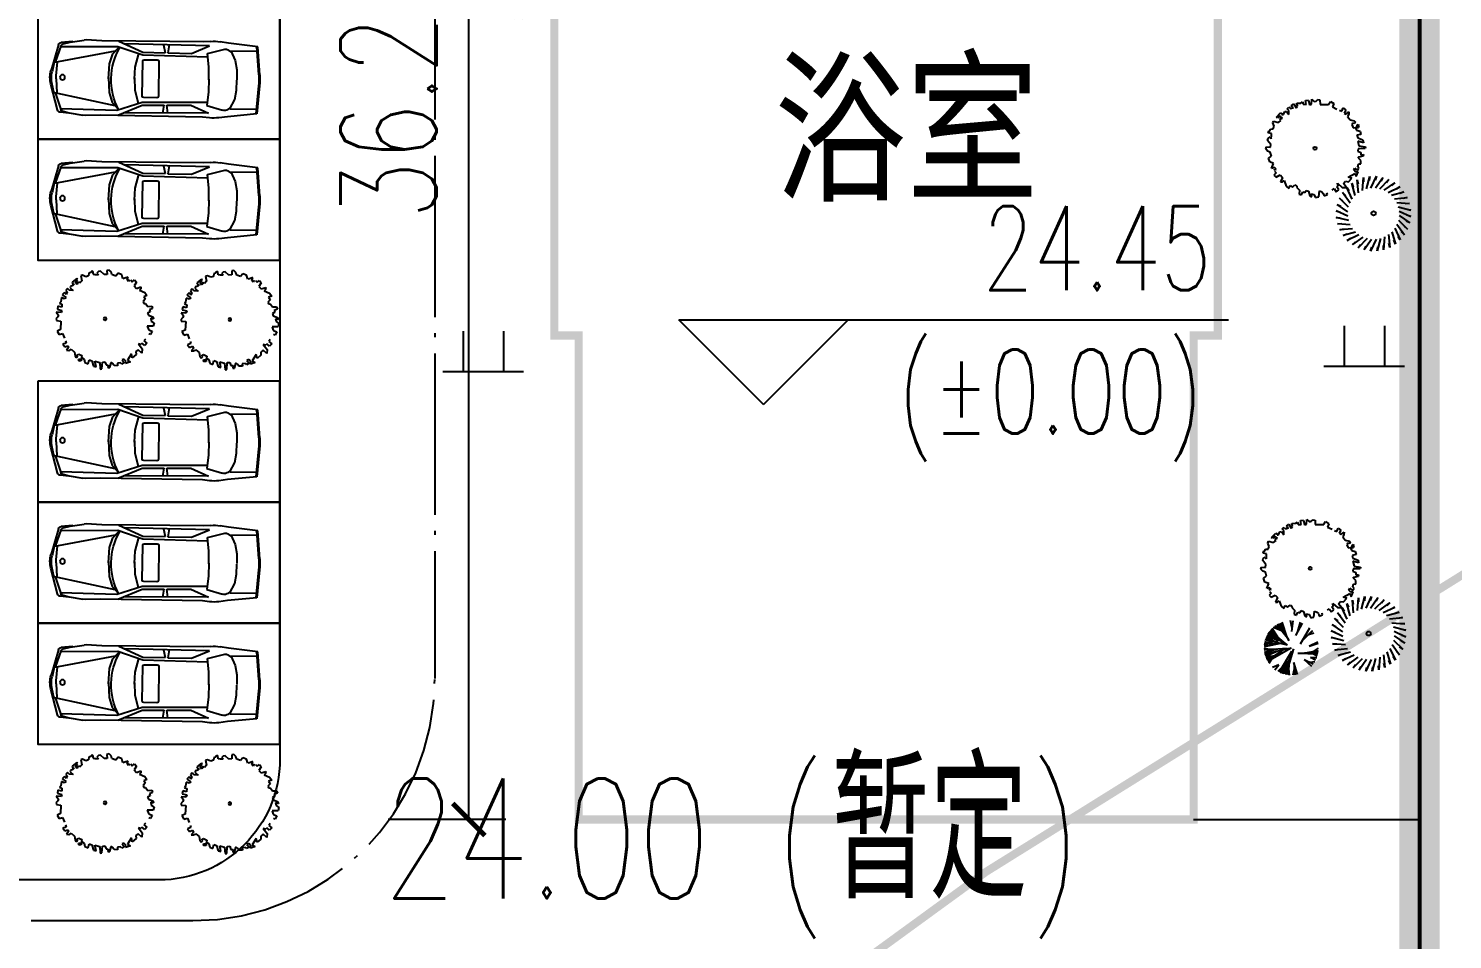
# Model space of a CAD drawing. Header units: millimetres. Extents: x 423323 to 424695, y 55333 to 56284.
# Drawn here: x 423760.54 to 423795.83, y 55715.19 to 55737.78 of the extents above; entities that cross this region are included whole.
import ezdxf

# ---------------------------------------------------------------- set-up
doc = ezdxf.new("R2010")
doc.units = ezdxf.units.MM
doc.header["$LTSCALE"] = 1000
doc.linetypes.add('DASH', pattern=[0.35, 0.25, -0.1])
doc.linetypes.add('DOTE', pattern=[2.4200000000000004, 2, -0.2, 0.02, -0.2])
for name, color, linetype in [('A绿-1', 82, 'Continuous'), ('DIM_ELEV', 3, 'Continuous'), ('PUB_DIM', 3, 'Continuous'), ('PUB_TEXT', 7, 'Continuous'), ('TREE', 74, 'Continuous'), ('地形图', 252, 'Continuous'), ('道路', 4, 'Continuous'), ('道路中心线', 1, 'DOTE'), ('道路线', 142, 'Continuous')]:
    doc.layers.add(name, color=color, linetype=linetype)
doc.styles.add('_TCH_DIM', font='SIMPLEX', dxfattribs={"bigfont": 'GBCBIG'})
doc.styles.add('_TCH_DIM_T3', font='SIMPLEX', dxfattribs={"width": 0.7058823529411765, "bigfont": 'GBCBIG'})
doc.styles.add('黑体', font='simhei.ttf', dxfattribs={"width": 0.8, "height": 3.5})
doc.linetypes.add('FENCELINE2', pattern='A,0.25,-0.1,[132,ltypeshp.shx,S=0.1,R=0,X=-0.1,Y=0],-0.1,1', length=1.45)
doc.dimstyles.new('_TCH_ARCH_M_M&&1', dxfattribs={"dimtxt": 2.38, "dimasz": 0.8, "dimexe": 2, "dimexo": 2.4, "dimgap": 0.8, "dimtad": 1, "dimzin": 0, "dimdsep": 46, "dimtxsty": '_TCH_DIM_T3', "dimblk": 'ARCHTICK', "dimcen": 0.09, "dimclrt": 7, "dimazin": 2, "dimtfac": 1, "dimtdec": 0, "dimtix": 1, "dimtmove": 2, "dimatfit": 3, "dimfxl": 0, "dimtolj": 1, "dimtzin": 0, "dimarcsym": 0})

# ---------------------------------------------------------------- blocks, each defined once
blk = doc.blocks.new('gc119')
for p, q in [((-0.5, 1), (-0.5, 0)), ((0.5, 1), (0.5, 0)), ((-1, 0), (1, 0))]:
    blk.add_line(p, q)
blk = doc.blocks.new('004')
at = {"layer": 'A绿-1', "color": 0}
for p, q in [((-354.0262352973223, 970.8250717481351), (-440.2828581407666, 997.0254248102865)), ((-440.2828581407666, 997.0254248102865), (-401.0504480734235, 898.9449731072164)), ((-283.4899161085486, 859.7583582361913), (-354.0262352973223, 970.8250717481351)), ((-275.5614151135087, 925.1453257759786), (-283.4899161085486, 859.7583582361913)), ((-244.2575060412055, 925.1453257759786), (-275.5614151135087, 925.1453257759786)), ((-205.0250959738623, 1023.225777479049), (-267.7696124538779, 997.0254248102865)), ((-267.7696124538779, 997.0254248102865), (-244.2575060412055, 925.1453257759786)), ((-181.5129895612481, 944.7386332114911), (-205.0250959738623, 1023.225777479049)), ((-134.352078498865, 964.3319406470036), (-181.5129895612481, 944.7386332114911)), ((69.60177459567785, 1036.212039681312), (-8.863045538950246, 1029.71890858018)), ((-8.863045538950246, 1029.71890858018), (-8.863045538950246, 990.532293709155)), ((69.60177459567785, 977.432117374774), (69.60177459567785, 1036.212039681312)), ((93.11388100835029, 938.2455025037489), (69.60177459567785, 977.432117374774)), ((132.3462910756934, 905.552018340466), (93.11388100835029, 938.2455025037489)), ((179.3705038517946, 1023.225777479049), (132.3462910756934, 905.552018340466)), ((250.043521326792, 1016.618732245799), (179.3705038517946, 1023.225777479049)), ((265.627126695239, 944.7386332114911), (250.043521326792, 1016.618732245799)), ((320.5798404663801, 912.0451494415975), (265.627126695239, 944.7386332114911)), ((359.8122505337233, 944.7386332114911), (320.5798404663801, 977.432117374774)), ((320.5798404663801, 977.432117374774), (320.5798404663801, 912.0451494415975)), ((359.8122505337233, 846.658181508421), (359.8122505337233, 944.7386332114911)), ((-871.7026707425248, 604.8175325235134), (-895.2147771060118, 532.9374338825946)), ((-824.6784579664236, 585.2242250880008), (-871.7026707425248, 604.8175325235134)), ((-793.2378505587112, 644.0041473945384), (-824.6784579664236, 585.2242250880008)), ((-761.9339414864662, 715.8842460354572), (-808.9581542625674, 676.6976311644321)), ((-808.9581542625674, 676.6976311644321), (-793.2378505587112, 644.0041473945384)), ((-699.1894250065088, 833.5580051740399), (-769.7257441952825, 748.57773019874)), ((-769.7257441952825, 748.57773019874), (-722.7015314191231, 742.0845990976086)), ((-722.7015314191231, 650.6111930211773), (-761.9339414864662, 715.8842460354572)), ((-722.7015314191231, 742.0845990976086), (-691.2609240114689, 683.304676791071)), ((-691.2609240114689, 683.304676791071), (-722.7015314191231, 650.6111930211773)), ((-691.2609240114689, 761.6779065331211), (-699.1894250065088, 833.5580051740399)), ((-534.4679819792509, 794.3713903030148), (-691.2609240114689, 761.6779065331211)), ((-510.9558756157639, 892.4518420060849), (-605.0043011680245, 840.1650508006787)), ((-605.0043011680245, 840.1650508006787), (-534.4679819792509, 794.3713903030148)), ((-456.0031618445646, 866.2514889439335), (-510.9558756157639, 892.4518420060849)), ((-401.0504480734235, 898.9449731072164), (-456.0031618445646, 866.2514889439335)), ((399.0446606501937, 813.9646977385273), (359.8122505337233, 846.658181508421)), ((438.2770707175368, 853.2652271350598), (399.0446606501937, 813.9646977385273)), ((477.50948078488, 827.0648744662976), (438.2770707175368, 853.2652271350598)), ((524.5336935609812, 879.3516656717038), (477.50948078488, 827.0648744662976)), ((563.7661036283243, 846.658181508421), (524.5336935609812, 879.3516656717038)), ((532.3254962697974, 768.28495215976), (563.7661036283243, 846.658181508421)), ((571.5579063370824, 702.8979842265835), (532.3254962697974, 768.28495215976)), ((563.7661036283243, 670.2045004566899), (571.5579063370824, 702.8979842265835)), ((595.0700127497548, 637.511016293407), (563.7661036283243, 670.2045004566899)), ((657.8145291805267, 663.597454830051), (595.0700127497548, 637.511016293407)), ((697.0469392970554, 617.9177092512837), (657.8145291805267, 663.597454830051)), ((744.2078503593802, 670.2045004566899), (697.0469392970554, 617.9177092512837)), ((783.4402604267234, 604.8175325235134), (744.2078503593802, 670.2045004566899)), ((791.2320631355396, 480.6506426771884), (783.4402604267234, 604.8175325235134)), ((-1067.86472112831, 284.4897392710409), (-1052.144417424453, 317.1832230409345)), ((-1052.144417424453, 317.1832230409345), (-910.9350808098679, 277.9966081699095)), ((-981.6080982848653, 428.3638510783931), (-965.8877945810091, 461.0573352416759)), ((-926.6553845137241, 415.263674744012), (-981.6080982848653, 428.3638510783931)), ((-965.8877945810091, 461.0573352416759), (-863.9108680337667, 454.450289615037)), ((-942.3756881683948, 369.4700142463407), (-926.6553845137241, 415.263674744012)), ((-887.4229743971955, 323.676354142066), (-942.3756881683948, 369.4700142463407)), ((-910.9350808098679, 277.9966081699095), (-887.4229743971955, 323.676354142066)), ((-895.2147771060118, 532.9374338825946), (-863.9108680337667, 480.6506426771884)), ((-863.9108680337667, 454.450289615037), (-840.3987616210943, 461.0573352416759)), ((830.4644732028246, 500.243950112701), (791.2320631355396, 480.6506426771884)), ((806.9523668393958, 408.6566291173658), (869.6968832701677, 487.1437733849307)), ((838.2562759116408, 343.3835761030932), (806.9523668393958, 408.6566291173658)), ((869.6968832701677, 487.1437733849307), (830.4644732028246, 500.243950112701)), ((932.4413997501251, 362.9768835386058), (838.2562759116408, 343.3835761030932)), ((908.9292933866382, 277.9966081699095), (963.7453088716138, 310.6900923331996)), ((963.7453088716138, 310.6900923331996), (932.4413997501251, 362.9768835386058)), ((-942.3756881683948, 225.7098169645033), (-1067.86472112831, 284.4897392710409)), ((-1059.93622013327, 127.6293652614331), (-1052.144417424453, 186.4092875679708)), ((-965.8877945810091, 55.74926662051439), (-1059.93622013327, 127.6293652614331)), ((-1052.144417424453, 186.4092875679708), (-950.1674908772111, 121.1362345536909)), ((-1052.144417424453, -68.53153814470716), (-1052.144417424453, 3.462475415108202)), ((-1052.144417424453, 3.462475415108202), (-965.8877945810091, -3.144570211530663)), ((-965.8877945810091, -3.144570211530663), (-965.8877945810091, 55.74926662051439)), ((-950.1674908772111, 121.1362345536909), (-942.3756881683948, 225.7098169645033)), ((932.4413997501251, 199.5094639023519), (885.4171869740239, 199.5094639023519)), ((885.4171869740239, 199.5094639023519), (908.9292933866382, 160.3228490313268)), ((924.6495970413089, 101.4290121992817), (901.0007923915982, 68.8494429548955)), ((901.0007923915982, 68.8494429548955), (971.6738098174683, 16.44873722398188)), ((932.4413997501251, 232.2029480656347), (908.9292933866382, 277.9966081699095)), ((908.9292933866382, 160.3228490313268), (971.6738098174683, 160.3228490313268)), ((971.6738098174683, 160.3228490313268), (924.6495970413089, 101.4290121992817)), ((971.6738098174683, 16.44873722398188), (971.6738098174683, -68.53153814470716)), ((-1044.352614715695, -153.511813120007), (-1067.86472112831, -192.6984279910321)), ((-1067.86472112831, -192.6984279910321), (-1028.632311061025, -218.7848665276761)), ((-989.399900944496, -107.7181530157322), (-1052.144417424453, -68.53153814470716)), ((-981.6080982848653, -173.1051205555195), (-1044.352614715695, -153.511813120007)), ((-1028.632311061025, -218.7848665276761), (-1005.120204648352, -166.4980749288807)), ((-1012.912007357168, -277.6787033597211), (-989.399900944496, -258.0853959242086)), ((-997.1917036533123, -310.3721871296148), (-1012.912007357168, -277.6787033597211)), ((-973.6795972898253, -173.1051205555195), (-989.399900944496, -107.7181530157322)), ((-989.399900944496, -258.0853959242086), (-950.1674908772111, -277.6787033597211)), ((-934.4471871733549, -179.598251656651), (-973.6795972898253, -173.1051205555195)), ((-950.1674908772111, -277.6787033597211), (-926.6553845137241, -251.4783502975697)), ((-926.6553845137241, -251.4783502975697), (-934.4471871733549, -179.598251656651)), ((869.6968832701677, -277.6787033597211), (846.1847769066808, -336.4586256662587)), ((948.1617034539813, -310.3721871296148), (869.6968832701677, -277.6787033597211)), ((971.6738098174683, -68.53153814470716), (901.0007923915982, -94.61797628796194)), ((901.0007923915982, -94.61797628796194), (901.0007923915982, -179.598251656651)), ((901.0007923915982, -179.598251656651), (948.1617034539813, -218.7848665276761)), ((948.1617034539813, -218.7848665276761), (971.6738098174683, -271.0716577330822)), ((971.6738098174683, -271.0716577330822), (948.1617034539813, -310.3721871296148)), ((-918.8635818049079, -356.0519331017713), (-997.1917036533123, -310.3721871296148)), ((-942.3756881683948, -526.0124834457674), (-926.6553845137241, -480.3327374736109)), ((-863.9108680337667, -499.9260449091234), (-942.3756881683948, -526.0124834457674)), ((-926.6553845137241, -480.3327374736109), (-887.4229743971955, -441.0322080770711)), ((-887.4229743971955, -441.0322080770711), (-918.8635818049079, -356.0519331017713)), ((-887.4229743971955, -584.9063202778125), (-840.3987616210943, -532.6195286790171)), ((-848.1905643299106, -643.6862421909609), (-887.4229743971955, -584.9063202778125)), ((-840.3987616210943, -532.6195286790171), (-863.9108680337667, -499.9260449091234)), ((-801.1663515537512, -584.9063202778125), (-848.1905643299106, -643.6862421909609)), ((-761.9339414864662, -617.5998040477061), (-801.1663515537512, -584.9063202778125)), ((775.5117594316835, -513.0262212435046), (767.7199567228672, -552.2128361145296)), ((767.7199567228672, -552.2128361145296), (830.4644732028246, -584.9063202778125)), ((799.0238658443559, -447.6392537037173), (775.5117594316835, -513.0262212435046)), ((814.7441694990266, -493.3189992824773), (799.0238658443559, -447.6392537037173)), ((830.4644732028246, -584.9063202778125), (806.9523668393958, -617.5998040477061)), ((861.7683822751278, -473.7256918469648), (814.7441694990266, -493.3189992824773)), ((846.1847769066808, -336.4586256662587), (885.4171869740239, -434.5390769759397)), ((885.4171869740239, -434.5390769759397), (861.7683822751278, -473.7256918469648)), ((-636.4449085264932, -728.66651755965), (-714.9097287103068, -656.7864189187312)), ((-683.4691213026526, -787.560354391695), (-636.4449085264932, -728.66651755965)), ((-628.5164075314533, -852.9473223248715), (-683.4691213026526, -787.560354391695)), ((-573.7003920957213, -800.6605307260761), (-628.5164075314533, -852.9473223248715)), ((-401.0504480734235, -852.9473223248715), (-573.7003920957213, -800.6605307260761)), ((-424.5625544369104, -944.4207284013028), (-401.0504480734235, -852.9473223248715)), ((297.0677341029514, -833.2401003638515), (273.5556276902789, -918.2203753391514)), ((328.3716431751964, -911.7272442380199), (297.0677341029514, -833.2401003638515)), ((383.3243569463957, -892.1339371958966), (359.8122505337233, -918.2203753391514)), ((406.8364633098245, -865.9335841337452), (383.3243569463957, -892.1339371958966)), ((438.2770707175368, -872.540629760384), (406.8364633098245, -865.9335841337452)), ((422.5567670136807, -885.5268915692577), (438.2770707175368, -872.540629760384)), ((453.997374421393, -918.2203753391514), (422.5567670136807, -885.5268915692577)), ((469.5809797898401, -807.1536618272075), (446.0688734263531, -800.6605307260761)), ((446.0688734263531, -800.6605307260761), (485.301283493638, -852.9473223248715)), ((563.7661036283243, -852.9473223248715), (453.997374421393, -918.2203753391514)), ((508.813389857125, -794.0534854928264), (469.5809797898401, -807.1536618272075)), ((485.301283493638, -852.9473223248715), (548.0457999736536, -833.2401003638515)), ((555.8376026332844, -735.2735631862888), (493.0930862024543, -761.3600013295436)), ((493.0930862024543, -761.3600013295436), (508.813389857125, -794.0534854928264)), ((548.0457999736536, -833.2401003638515), (563.7661036283243, -852.9473223248715)), ((650.022726520896, -794.0534854928264), (555.8376026332844, -735.2735631862888)), ((673.5348328843829, -761.3600013295436), (650.022726520896, -794.0534854928264)), ((704.9754402920953, -637.1931114832187), (665.7430301755667, -682.9867719808826)), ((665.7430301755667, -682.9867719808826), (673.5348328843829, -761.3600013295436)), ((759.7914557278273, -650.2932878175998), (704.9754402920953, -637.1931114832187)), ((783.4402604267234, -617.5998040477061), (759.7914557278273, -650.2932878175998)), ((806.9523668393958, -617.5998040477061), (783.4402604267234, -617.5998040477061)), ((-385.3301443695673, -964.0140358368153), (-424.5625544369104, -944.4207284013028)), ((-338.3059315934661, -944.4207284013028), (-385.3301443695673, -964.0140358368153)), ((-299.0735215261229, -944.4207284013028), (-338.3059315934661, -944.4207284013028)), ((-259.841111458838, -1009.80769594109), (-299.0735215261229, -944.4207284013028)), ((-228.5372023373493, -911.7272442380199), (-259.841111458838, -1009.80769594109)), ((-181.5129895612481, -911.7272442380199), (-228.5372023373493, -911.7272442380199)), ((-189.3047922700644, -1009.80769594109), (-181.5129895612481, -911.7272442380199)), ((-126.5602757900488, -1022.907872668864), (-189.3047922700644, -1009.80769594109)), ((-118.6317747950088, -937.9275973001713), (-126.5602757900488, -1022.907872668864)), ((-55.88725836423691, -957.5209047356839), (-118.6317747950088, -937.9275973001713)), ((-55.88725836423691, -1009.80769594109), (-55.88725836423691, -957.5209047356839)), ((-16.65484824776649, -996.707519606709), (-55.88725836423691, -1009.80769594109)), ((69.60177459567785, -1016.300827042221), (-16.65484824776649, -996.707519606709)), ((108.834184663021, -924.8274209657902), (69.60177459567785, -950.913859109045)), ((69.60177459567785, -950.913859109045), (69.60177459567785, -1016.300827042221)), ((132.3462910756934, -1022.907872668864), (108.834184663021, -924.8274209657902)), ((195.0908075556508, -996.707519606709), (132.3462910756934, -1022.907872668864)), ((226.3947166278958, -944.4207284013028), (163.6502001479384, -944.4207284013028)), ((163.6502001479384, -944.4207284013028), (195.0908075556508, -996.707519606709)), ((250.043521326792, -983.6073432723279), (226.3947166278958, -944.4207284013028)), ((297.0677341029514, -964.0140358368153), (250.043521326792, -983.6073432723279)), ((273.5556276902789, -918.2203753391514), (297.0677341029514, -964.0140358368153)), ((359.8122505337233, -918.2203753391514), (328.3716431751964, -911.7272442380199))]:
    blk.add_line(p, q, dxfattribs=at)
blk.add_circle((-32.37515195156448, 9.95560612285044), 31.3039090878656, dxfattribs=at)
blk = doc.blocks.new('106')
at = {"layer": 'A绿-1'}
for p, q in [((-0.228375657403376, 0.3911202088929713), (-0.2133028688840568, 0.3429643791168928)), ((-0.2002683292375877, 0.2369929398410022), (-0.228375657403376, 0.3911202088929713)), ((-0.1568464929587208, 0.4254549364559352), (-0.15036486601457, 0.3754133395850658)), ((-0.1559300976805389, 0.2687884201295674), (-0.1568464929587208, 0.4254549364559352)), ((-0.1067442361963913, 0.2924016029573977), (-0.08044185437029228, 0.4468471328727901)), ((-0.08044185437029228, 0.4468471328727901), (-0.08274833002360538, 0.3964402577839792)), ((-0.05420523235807195, 0.3071150127798319), (-0.001483257976360619, 0.4546468076296151)), ((-0.001483257976360619, 0.4546468076296151), (-0.01250775507651269, 0.4054062413051724)), ((9.054277325049043e-05, 0.3124815910123289), (0.07763017917750403, 0.4486169712617993)), ((0.05449333961587399, 0.3083382761105895), (0.1544946354697458, 0.4289408377371728)), ((0.07763017917750403, 0.4486169712617993), (0.05822263442678377, 0.4020388638600707)), ((0.1073501566424966, 0.2948109610006213), (0.2267746231518686, 0.3962162560783327)), ((0.1544946354697458, 0.4289408377371728), (0.1272937313769944, 0.3864404410123825)), ((0.1570549662574194, 0.2723106667399406), (0.2922739514615387, 0.351437546312809)), ((0.2267746231518686, 0.3962162560783327), (0.1926068455213681, 0.359084923285991)), ((0.2922739514615387, 0.351437546312809), (0.2521774708875455, 0.3208034941926599)), ((-0.3931069399695843, 0.2226583608426154), (-0.355975607293658, 0.1884905835613608)), ((-0.291701645066496, 0.1032338943332434), (-0.3931069399695843, 0.2226583608426154)), ((-0.3483282300294377, 0.2881576893851161), (-0.3176941780839115, 0.2480612085200846)), ((-0.2692013504565693, 0.1529387040063739), (-0.3483282300294377, 0.2881576893851161)), ((-0.2928559703868814, 0.3448861944489181), (-0.2696499992744066, 0.3000793219543993)), ((-0.2384117362089455, 0.1979812509380281), (-0.2928559703868814, 0.3448861944489181)), ((0.2020975130144507, 0.2415210520848632), (0.3490024564089254, 0.295965286437422)), ((0.2411092018592171, 0.2033776454627514), (0.3952364710858092, 0.2314849733375013)), ((0.3490024564089254, 0.295965286437422), (0.3041955842054449, 0.2727593155577779)), ((0.3952364710858092, 0.2314849733375013), (0.3470806413679384, 0.2164121847599745)), ((-0.4455076552694663, 0.07351391715928912), (-0.3989295477513224, 0.05410637240856886)), ((-0.3093722748453729, -0.004025719594210386), (-0.4455076552694663, 0.07351391715928912)), ((-0.4258315216866322, 0.1503783734515309), (-0.3833311250782572, 0.1231774692423642)), ((-0.3052289601182565, 0.0503770774230361), (-0.4258315216866322, 0.1503783734515309)), ((0.2729046823224053, 0.1590394135564566), (0.4295711983577348, 0.1599558088928461)), ((0.2965178649756126, 0.1098535521887243), (0.4509633949492127, 0.08355117030441761)), ((0.3112312750308774, 0.05731454864144325), (0.4587630697060376, 0.004592574201524258)), ((0.3165978530887514, 0.003018773160874844), (0.4527332335128449, -0.07452086312696338)), ((0.4295711983577348, 0.1599558088928461), (0.3795296016032808, 0.1534741818904877)), ((0.4509633949492127, 0.08355117030441761), (0.4005565198021941, 0.08585764607414603)), ((0.4587630697060376, 0.004592574201524258), (0.409522503556218, 0.01561707118526101)), ((-0.4515374914626591, -0.005599520169198513), (-0.4022969252546318, -0.01662401715293527)), ((-0.3040056967874989, -0.05832149460911751), (-0.4515374914626591, -0.005599520169198513)), ((-0.4437378167058341, -0.08455811673775315), (-0.3933309415006079, -0.08686459204182029)), ((-0.2892922866740264, -0.1108604981563985), (-0.4437378167058341, -0.08455811673775315)), ((-0.4223456201143563, -0.1609627548605204), (-0.3723040233599022, -0.1544811283238232)), ((-0.2656791040790267, -0.1600463599897921), (-0.4223456201143563, -0.1609627548605204)), ((0.2764269286999479, -0.1539456499740481), (0.3555538083310239, -0.2891646353527904)), ((0.2989272233680822, -0.1042408407665789), (0.4003325182129629, -0.2236653072759509)), ((0.3124545383616351, -0.05138402339071035), (0.4330570999300107, -0.1513853194192052)), ((0.4330570999300107, -0.1513853194192052), (0.3905567032634281, -0.1241844152100384)), ((0.4527332335128449, -0.07452086312696338), (0.4061551259947009, -0.05511331837624311)), ((-0.2338836235576309, -0.2043845914304256), (-0.3880108928424306, -0.2324919197708368)), ((-0.3880108928424306, -0.2324919197708368), (-0.3398550630663522, -0.21741913119331)), ((-0.1948719347710721, -0.2425279985181987), (-0.3417768781655468, -0.2969722324050963)), ((-0.3417768781655468, -0.2969722324050963), (-0.2969700059038587, -0.2737662615254521)), ((-0.1498293880722485, -0.2733176127076149), (-0.2850483732181601, -0.3524444922804832)), ((-0.2850483732181601, -0.3524444922804832), (-0.2449518926441669, -0.3218104401603341)), ((-0.100124578399118, -0.2958179074339569), (-0.21954904490849, -0.3972232020460069)), ((-0.04726776137249544, -0.3093452220782638), (-0.1472690572263673, -0.4299477837048471)), ((0.007135035470128059, -0.3134885369800031), (-0.07040460099233314, -0.4496239172294736)), ((0.06143081065965816, -0.3081219587475061), (0.008708836219739169, -0.4556537535972893)), ((0.1139698144397698, -0.293408548925072), (0.08766743261367083, -0.4478540788404644)), ((0.1631556759239174, -0.2697953660972416), (0.1640720712020993, -0.4264618824236095)), ((0.2074939074809663, -0.2379998858086765), (0.2356012357049622, -0.3921271548606455)), ((0.2356012357049622, -0.3921271548606455), (0.2205284471274354, -0.3439713250845671)), ((0.2456373144523241, -0.1989881969057024), (0.3000815485720523, -0.3458931404165924)), ((0.3000815485720523, -0.3458931404165924), (0.2768755775177851, -0.3010862679220736)), ((0.3555538083310239, -0.2891646353527904), (0.3249197563272901, -0.2490681549534202)), ((0.4003325182129629, -0.2236653072759509), (0.3632011855370365, -0.1894975295290351)), ((-0.21954904490849, -0.3972232020460069), (-0.1853812672779895, -0.3600918692536652)), ((-0.1472690572263673, -0.4299477837048471), (-0.1200681531336159, -0.3874473869800568)), ((-0.07040460099233314, -0.4496239172294736), (-0.05099705618340522, -0.403045809827745)), ((0.008708836219739169, -0.4556537535972893), (0.01973333331989124, -0.4064131872728467)), ((0.08766743261367083, -0.4478540788404644), (0.08997390820877627, -0.3974472037516534)), ((0.1640720712020993, -0.4264618824236095), (0.1575904442579485, -0.3764202855527401))]:
    blk.add_line(p, q, dxfattribs=at)
blk.add_circle((0, 0), 0.02542566419508603, dxfattribs=at)
blk = doc.blocks.new('A$C3C3C514D')
at = {"color": 62}
for p, q in [((1605.349123671884, 2999.870331034501), (469.207965202746, 3494.452526592766)), ((2071.824466693564, 2429.873760024813), (549.4752726558363, 3589.414497310005)), ((1326.542544143624, 3257.4368001119), (603.2199509869679, 3647.226881267154)), ((847.3345585143543, 3366.418587119289), (660.8505110794213, 3702.693141290947)), ((900.4290915480233, 3477.777107097092), (707.5654244064353, 3738.217803495703)), ((1605.349123671826, 2999.870331034443), (750.8851967665832, 3786.550790739188)), ((984.2713447026326, 3455.243127460824), (812.277521153097, 3810.887742018909)), ((1074.529505442712, 3468.208040370082), (864.6335695263115, 3847.222711280512)), ((1326.542544143624, 3257.4368001119), (974.6930568052921, 3954.623211999133)), ((2179.000919294602, 2416.808635872469), (974.6930568052339, 3954.623211999249)), ((1473.712204596086, 3317.41162919614), (1125.235767764272, 4044.52211061219)), ((1340.201310041419, 3595.987626174581), (1210.139561195509, 4088.230468930968)), ((1751.334722705476, 3802.809465781989), (1478.104904397856, 4197.129696525692)), ((1919.436250670115, 3295.869862360123), (1619.87993329094, 4238.583472712839)), ((1825.683147024072, 4286.479620738857), (1919.436250670115, 3295.869862360123)), ((2775.44420301693, 3381.872161707084), (3114.193770329701, 4078.99409915469)), ((2775.44420301693, 3381.872161707084), (3300.577840314771, 3974.093617225531)), ((3134.837964340055, 3754.76172561085), (3501.200997234264, 3830.990343054407)), ((3589.058006217529, 3756.44363610915), (3284.695077387732, 3426.685868134955)), ((3284.695077387732, 3426.685868134955), (3743.954207360395, 3602.883494721726)), ((3563.89162212651, 3199.447884567722), (3831.21567409375, 3500.923600284324)), ((984.7544328050571, 2273.724241797347), (0.0007839561440050602, 2151.564100286836)), ((1375.672028960544, 2264.313596957742), (3.305520017049275, 2272.03311878012)), ((1448.023580070992, 2052.362110511254), (10.15796255005989, 2361.668319288903)), ((2135.232990760996, 2150.264369801851), (32.55452116351807, 2465.984722051653)), ((533.1912579906057, 2270.554973679129), (49.66226590337465, 2632.960576930171)), ((753.9868587398669, 3022.038857423584), (193.5035932997125, 3044.810067712096)), ((314.4256186053972, 3273.022541428596), (753.9868587398669, 3022.038857423584)), ((2296.287840595644, 2297.597798085713), (1605.349123671884, 2999.870331034501)), ((2489.686676225509, 2732.206118314789), (3940.056056752917, 3352.898291928723)), ((2489.686676225509, 2732.206118314789), (4009.666269849055, 3242.915287533222)), ((3070.429863068275, 2927.334310644423), (4073.21272466809, 3125.70325735418)), ((3515.591569720767, 2534.436122798623), (4262.348584147287, 2582.152975055709)), ((3555.853422827786, 2540.219438288535), (4282.777590182144, 2465.430031596887)), ((3687.70036326116, 3052.713633903913), (4141.990765752853, 2975.994746586832)), ((510.4239044267451, 1999.942123937828), (0.5570620362996124, 2201.739804678538)), ((1064.607652771112, 1996.477009726019), (4.591833160433453, 2012.261513261532)), ((439.1764462417341, 1908.790770723863), (8.669284592731856, 1959.786650099326)), ((774.4177742820466, 2000.798174635274), (13.15909582190216, 1915.126752585493)), ((2135.232990760996, 2150.264369801851), (21.87210965197301, 1846.695811072015)), ((657.8368002554635, 1926.7924487665), (45.11357798235258, 1758.335794360493)), ((51.28057011880446, 1685.709551507229), (1026.896785462275, 1809.549556535989)), ((1836.29971167905, 2067.005472818244), (97.0255496049067, 1513.774926499522)), ((539.4954581536585, 1654.516319991992), (142.7943724433426, 1412.449900535896)), ((1750.711248750042, 1563.007457011903), (186.746884292399, 1275.758001948852)), ((545.6707400488085, 1182.412796014949), (227.4838215191266, 1189.614000303933)), ((1385.252209935803, 1488.095685860026), (279.3914999731351, 1092.18099616369)), ((1530.658538073068, 1263.897891423228), (320.7974784147227, 1022.162752958364)), ((917.7438590381062, 1320.720697302721), (378.9868606914533, 932.8971355511458)), ((1951.042371983465, 1835.31019329658), (482.6303959125653, 794.4506291616708)), ((1026.896785462275, 1809.549556535989), (539.4954581536585, 1654.516319991992)), ((539.4954581536585, 1654.516319991992), (539.4954581536585, 1654.516319991992)), ((1301.963158443745, 1352.742992593936), (558.3746187355136, 706.2906014863402)), ((1440.125385918713, 1140.839503598894), (558.3746187394718, 706.290601489658)), ((1951.042371983465, 1835.31019329658), (897.781899552152, 403.6519265507523)), ((1871.159792497579, 1681.281534025329), (1101.653378332849, 274.0547978988034)), ((2208.844738288375, 1494.633367192146), (1767.445051185787, 34.75827791678603)), ((2216.408725720656, 1566.355518555938), (2051.467542838247, 2.374008722632425)), ((2175.896588742093, 1176.232246212487), (2242.774289788154, 1.868802304234123)), ((2860.856211967999, 1371.018306974467), (3696.951632420416, 652.7394956363714)), ((2937.841063297063, 2122.409653927869), (4093.265173327527, 1220.508636300801)), ((3119.921830153093, 1140.888665662438), (3574.077141365618, 535.8399471042794)), ((3124.936847638106, 1964.20130907523), (4195.285891590174, 1521.569583294215)), ((3824.117504721857, 1673.902075865743), (4260.926775615488, 1716.495266604616)), ((4209.219508302107, 1515.851039799309), (3824.117504721857, 1673.902075865743)), ((973.4749761852436, 832.0017907829606), (599.8888272259501, 661.8104805308685)), ((1178.306831361202, 1009.279139255785), (672.0134192556143, 590.1561599333654)), ((1152.412246286403, 749.76160256), (690.5500716508832, 572.7967546492873)), ((1353.226926727395, 1022.72162039252), (748.1426281688036, 521.3821870200627)), ((1404.233748186613, 827.3954568555346), (806.4801583980443, 472.9159176624671)), ((1238.113935883681, 716.2462390401342), (947.2832098532817, 369.174599805352)), ((1258.495346244716, 560.8778919360484), (1009.024247576192, 328.9665749141132)), ((1383.791929551866, 524.2609191740339), (1212.435148148623, 216.2287497345533)), ((1477.26738692564, 960.9549531485245), (1309.122666287818, 172.1930281034729)), ((1942.093605945876, 612.3868579137779), (1418.087107491447, 129.2403816557489)), ((2146.692900019814, 905.306164879963), (1570.411817711953, 80.2600374664762)), ((2115.363810286799, 528.8045255009783), (1808.088464776287, 27.76509755756706)), ((2012.978706246766, 693.9772302700148), (1897.087044521701, 15.22879721483332)), ((2220.338045556971, 537.9691018803278), (2145.655409793486, -0.0003404281451366842)), ((2674.276100698218, 953.4861329870473), (3081.273531702231, 210.4990622177429)), ((2789.530969462998, 723.2639548840234), (2896.489802393538, 121.6835899216821))]:
    blk.add_line(p, q, dxfattribs=at)
blk = doc.blocks.new('$plan$00001328')
at = {"layer": '道路线'}
for p, q in [((-2278.570649627788, 115.6225348542457), (-2218.803366644151, 806.9977161738998)), ((-2253.518725873425, 115.6225348542457), (-2193.85787881245, 805.7664881054179)), ((-2218.803366644151, 806.9977161738998), (-1492.573981824487, 889.0024957686173)), ((-1507.684398478304, 707.438339281015), (-1561.667155417125, 671.3873902272089)), ((-1492.573981774195, 889.0024957686173), (-1284.530039153712, 918.5062971246034)), ((-978.7199154047803, 618.8603807633253), (-1374.339022219882, 728.8031210432191)), ((-1052.766449360085, 923.4538770442841), (-878.2021176843509, 906.2585886130719)), ((-1022.641094101334, 812.4821645323382), (1077.852102024982, 831.3493068288326)), ((-581.5863196149612, 620.4494632431661), (-1022.641094101334, 812.4821645323382)), ((-878.2021176843509, 906.2585886130719), (1644.948969625485, 898.9238580411611)), ((-20.82782665086688, 821.5004658028274), (6.349439877075383, 626.5982612846883)), ((116.3902419519081, 822.6769806089387), (74.00073644538952, 627.2503240569304)), ((1223.991985244463, 895.1156968975001), (622.718902288424, 633.0211199886062)), ((1248.83414398054, 766.8582553601291), (626.0463597648604, 562.0497288253855)), ((1369.958619513346, 582.7117799865473), (1206.826744481278, 751.4299803915483)), ((2642.901139282291, 745.0126403154163), (1248.83414398054, 766.8582553601291)), ((1644.948969625485, 898.9238580411611), (2034.08832831185, 915.328378412195)), ((2034.08832831185, 915.328378412195), (2086.496160414227, 904.4149556926268)), ((2426.516349972791, 855.0477738082909), (2086.496160414209, 904.4149556926268)), ((2367.392204728922, 863.6319476945564), (2369.003086501235, 870.1994307155646)), ((2369.003086501235, 870.1994307155646), (2649.714576295971, 841.6353215474)), ((2603.618147531989, 805.9791319893147), (2426.516349972791, 855.0477738082909)), ((2786.883285571658, 350.7215707288551), (2640.192868194946, 771.7078548146483)), ((2719.629435106227, 782.4776909139646), (2893.796277439503, 147.5088056997437)), ((-1551.048313657363, 692.7412608309705), (-2199.085646605064, 695.440893214035)), ((-1667.391125549983, 458.7826609157846), (-1707.040930119193, 229.5396494913793)), ((-1551.048313657363, 692.7412608309705), (-1667.391125549983, 458.7826609157846)), ((-1015.278262383846, 283.8874308211588), (-978.7199154047803, 618.8603807633253)), ((626.0463597648604, 562.0497288253855), (-987.5850008483385, 537.6323147290705)), ((6.349439877075383, 626.5982612846883), (-581.5863196149612, 620.4494632431661)), ((622.718902288424, 633.0211199886062), (74.00073644538952, 627.2503240569304)), ((222.9823619378485, 404.4614825145063), (222.9823619378485, -455.8024936445336)), ((585.6801457698284, 444.4614825145063), (262.9823619378485, 444.4614825145063)), ((625.6801457698284, -455.8024936445336), (625.6801457698284, 404.4614825145063)), ((810.1659774063783, 258.4339271039234), (721.9120364981763, 593.5758898943996)), ((2843.511522860842, 342.0289321672671), (1302.199908849602, 652.7908354911951)), ((1447.790420437345, 334.1006135109264), (1369.958619513346, 582.7117799865473)), ((2761.54817048625, 15.95725267650681), (2740.211318794828, 362.1850695459934)), ((-1707.040930119193, 229.5396494913793), (-1716.803549932217, -16.09594553427183)), ((-1019.342400924349, -34.16415319639879), (-1015.278262383846, 283.8874308211588)), ((821.9633191051662, -37.82169551554131), (810.1659774063783, 258.4339271039234)), ((1468.573994546642, -41.25965100687705), (1447.790420437345, 334.1006135109264)), ((2815.796833965084, 347.0679665119487), (2866.195612707271, 111.8736684027671)), ((-2278.567482475383, -163.4248824511461), (-2218.803366644151, -854.8000837389745)), ((-2253.518725873425, -163.4248824511461), (-2193.856295236244, -853.5688556704745)), ((-1706.309240666068, -277.342017056436), (-1716.803549932217, -31.70642203080303)), ((-1667.391125549983, -506.5850284808412), (-1707.040930119193, -277.342017056436)), ((-1019.342400924349, -13.63821436865788), (-1015.278262383846, -331.6897983862337)), ((-1015.278262383846, -331.6897983862337), (-978.7199154046784, -666.6627483284001)), ((810.1659774063783, -306.2362946689983), (721.9120364981763, -641.3782574594743)), ((821.9633191051662, -9.980672049515363), (810.1659774063783, -306.2362946689983)), ((1468.573994546642, -6.54271655817962), (1447.790420437345, -381.9029810759831)), ((2719.629435106227, -830.2800584790211), (2893.796277439503, -195.3111732648186)), ((2761.54817048625, -63.75962024154529), (2740.211318794828, -409.9874371110682)), ((2815.796833965084, -394.8703340770053), (2866.19561270728, -159.6760305924373)), ((-1551.048313657363, -740.5436283960453), (-1667.391125549983, -506.5850284808412)), ((-978.7199153595966, -666.6627483284001), (-1370.806667909756, -775.6238456447327)), ((-581.5863196149612, -668.2518308082408), (-1022.641094101334, -860.2845320973947)), ((626.0463597648604, -609.8520963904421), (-987.5850008482657, -585.434682294127)), ((8.16023015180781, -674.4180823057295), (-581.5863196149612, -668.2518308082408)), ((-17.24633362267468, -869.3335412740644), (8.16023015180781, -674.4180823057295)), ((622.718902288424, -680.8234875536627), (73.44296787683652, -675.0473155222253)), ((110.6335498153721, -870.4299899983389), (73.44296787683652, -675.0473155222253)), ((262.9823619378485, -495.8024936445336), (585.6801457698284, -495.8024936445336)), ((1223.991985244463, -942.9180644625749), (622.718902288424, -680.8234875536627)), ((1248.83414398054, -814.6606229251856), (626.0463597648604, -609.8520963904421)), ((1369.958619513346, -630.514147551622), (1206.826744481278, -799.2323479566048)), ((2843.511522860842, -389.8312997323238), (1302.199908849602, -700.5932030562699)), ((1447.790420437345, -381.9029810759831), (1369.958619513346, -630.4498775320835)), ((2786.883285571658, -398.5239382938208), (2640.192868194946, -819.5102223797048)), ((-2218.803366644151, -854.8000837389745), (-1492.573981824487, -936.8048633336921)), ((-1551.048313635753, -740.5436283960453), (-2199.085646605064, -743.2432607790915)), ((-1507.684398478304, -755.2407068460716), (-1561.667155417125, -719.1897577922655)), ((-1492.573981824086, -936.8048633336921), (-1284.530039153712, -966.3086646896782)), ((-1373.842219347486, -776.4674268508506), (-1374.339022219882, -776.6054886082939)), ((-1052.766449360085, -971.2562446093589), (-878.2021176843509, -954.0609561781284)), ((-1022.641094101334, -860.2845320973947), (1077.852102024982, -879.1516743939073)), ((-878.202117634256, -954.0609561781284), (1644.948969625485, -946.7262256062177)), ((2642.901139282291, -792.8150078804911), (1248.83414398054, -814.6606229251856)), ((1645.052790426268, -946.7262256062177), (2034.08832831185, -963.1307459772515)), ((2034.08832831185, -963.1307459772333), (2086.496160414227, -952.2173232576833)), ((2426.516349972791, -902.8501413733475), (2086.496160414209, -952.2173232576833)), ((2367.392204728922, -911.4343152595948), (2369.003086501235, -918.0017982806212)), ((2369.003086501235, -918.0017982806394), (2649.714576295971, -889.4376891124566)), ((2603.618147531989, -853.7814995543713), (2426.516349972791, -902.8501413733657))]:
    blk.add_line(p, q, dxfattribs=at)
blk.add_circle((2607.584925021333, -20.59104831085375), 62.68939525060667, dxfattribs=at)
for centre, radius, start, end in [((-1417.715108145129, 572.7181596606342), 162, 74.4693624143833, 123.7359269426812), ((-1148.051184006315, -43.86448672738067), 971.9999999999999, 84.37428406137518, 98.07159105383322), ((-191.3733673316628, -40.41645040024474), 1591.016210109743, 331.4559648999681, 29.52266267676653), ((2589.199836083794, 753.9396057195145), 53.99999999999999, 19.21061787771381, 74.513830032485), ((2641.514674226629, 761.0514422286715), 81, 15.33852746652279, 84.18980281791481), ((262.9823619378485, 404.4614825145063), 40, 90, 180), ((585.6801457698284, 404.4614825145063), 40, 0, 90), ((-664.5901247379143, -23.90117379844111), 1620, 175.0592372189745, 184.9407627810255), ((-639.5382009835512, -23.90117379844111), 1620, 175.0592372189745, 184.9407627810255), ((2114.775177046477, -23.90118378252834), 648, 356.4735143370423, 3.526485662957672), ((2232.579648385109, -23.90118109482597), 648, 347.9052429229927, 12.09475707700733), ((2268.878190402739, -23.90118378252834), 648, 344.6614725334772, 15.33852746652279), ((262.9823619378485, -455.8024936445336), 40, 180, 270), ((585.6801457698284, -455.8024936445336), 40, 270, 0), ((-1417.715108145129, -620.5205272256908), 162, 236.2640457365627, 286.8198289506168), ((-1148.051196880925, -3.937880837694195), 971.9999999999999, 261.9284089461668, 275.6257159386248), ((2589.199836083794, -801.7419732788412), 53.99999999999999, 285.486169967515, 340.7893821222862), ((2641.514674226629, -808.8538097937462), 81, 275.8101971820852, 344.6614725334772)]:
    blk.add_arc(centre, radius, start, end, dxfattribs=at)
blk = doc.blocks.new('_ArchTick')
at = {"color": 0, "linetype": 'ByBlock', "const_width": 0.15}
blk.add_lwpolyline([(-0.5, -0.5), (0.5, 0.5)], dxfattribs=at)
blk = doc.blocks.new('*D93')
at = {"layer": 'Defpoints', "color": 0}
for p in [(423771.4547625983, 55754.41100000001), (423774.7750201826, 55754.41100000001), (423774.7750201826, 55718.17100000001)]:
    blk.add_point(p, dxfattribs=at)
at = {"layer": 'PUB_DIM', "color": 0, "lineweight": -2}
for p, q in [((423772.3750201826, 55754.41100000001), (423769.4547625983, 55754.41100000001)), ((423771.4547625983, 55718.17100000001), (423771.4547625983, 55754.41100000001)), ((423772.3750201826, 55718.17100000001), (423769.4547625983, 55718.17100000001))]:
    blk.add_line(p, q, dxfattribs=at)
at = {"layer": 'PUB_DIM', "color": 0, "lineweight": -2, "xscale": 0.8, "yscale": 0.8, "zscale": 0.8}
for p, rotation in [((423771.4547625983, 55754.41100000001), 90), ((423771.4547625983, 55718.17100000001), 270)]:
    blk.add_blockref('_ArchTick', p, dxfattribs=dict(at, rotation=rotation))
at = {"layer": 'PUB_DIM', "color": 7, "insert": (423769.4647625983, 55736.29100000007), "char_height": 2.38, "attachment_point": 5, "rotation": 90, "style": '_TCH_DIM_T3'}
blk.add_mtext('\\A1;36.24', dxfattribs=at)
blk = doc.blocks.new('*D128')
at = {"layer": 'Defpoints', "color": 0}
for p in [(423795.0146569191, 56099.31238583392), (423827.6634346402, 56099.31238583392), (423795.0150198625, 55713.13729403223)]:
    blk.add_point(p, dxfattribs=at)
at = {"layer": 'PUB_DIM', "color": 0, "lineweight": -2}
for p, q in [((423797.4146569191, 56099.31238583392), (423829.6634346402, 56099.31238583392)), ((423827.6634346402, 55713.13729403223), (423827.6634346402, 56099.31238583392)), ((423797.4150198625, 55713.13729403223), (423829.6634346402, 55713.13729403223))]:
    blk.add_line(p, q, dxfattribs=at)
at = {"layer": 'PUB_DIM', "color": 0, "lineweight": -2, "xscale": 0.8, "yscale": 0.8, "zscale": 0.8}
for p, rotation in [((423827.6634346402, 56099.31238583392), 90), ((423827.6634346402, 55713.13729403223), 270)]:
    blk.add_blockref('_ArchTick', p, dxfattribs=dict(at, rotation=rotation))
at = {"layer": 'PUB_DIM', "color": 7, "insert": (423825.6734346402, 55906.22483993314), "char_height": 2.38, "attachment_point": 5, "rotation": 90, "style": '_TCH_DIM_T3'}
blk.add_mtext('\\A1;386.18', dxfattribs=at)

msp = doc.modelspace()

# ---------------------------------------------------------------- linework, layer by layer
at = {"color": 1, "linetype": 'DASH', "ltscale": 0.02, "const_width": 1}
msp.add_lwpolyline([(423795.0150198624, 55713.13729403212), (423431.611805913, 55713.17167436664), (423431.611805913, 55853.10550709903), (423600.9296590644, 55853.10550709895), (423600.9296591326, 56107.48042107719), (423785.9390527269, 56107.4804210772), (423795.0146569158, 56099.31238583689), (423795.0150198624, 55713.13729403212)], dxfattribs=at)
at = {"linetype": 'FENCELINE2', "ltscale": 0.005, "const_width": 0.1}
msp.add_lwpolyline([(423795.0147920918, 55955.48526557801), (423795.0150198625, 55713.13729403212)], dxfattribs=at)
at = {"ltscale": 0.5, "const_width": 0.2}
msp.add_lwpolyline([(423790.015020182, 55754.41100000001), (423773.5750201826, 55754.41100000001), (423773.5750201814, 55746.41100000018), (423772.6750201824, 55746.41100000024), (423772.6750201823, 55745.16100000007), (423773.5750201826, 55745.16099999983), (423773.5750201825, 55739.42099999984), (423772.6750201824, 55739.42099999984), (423772.6750201825, 55738.17099999967), (423773.5750201826, 55738.17099999978), (423773.5750201824, 55730.17099999967), (423774.1750201826, 55730.17099999967), (423774.1750201826, 55718.17099999996), (423789.4150201826, 55718.17099999996), (423789.4150201826, 55730.17100000007), (423790.0150201824, 55730.17100000007)], close=True, dxfattribs=at)
at = {"layer": 'DIM_ELEV'}
for p, q in [((423778.7578999856, 55728.45857080598), (423776.6578999856, 55730.55857080598)), ((423776.6578999856, 55730.55857080598), (423790.2763999856, 55730.55857080598)), ((423778.7578999856, 55728.45857080598), (423780.8578999856, 55730.55857080598))]:
    msp.add_line(p, q, dxfattribs=at)
at = {"layer": '地形图', "color": 250, "linetype": 'Continuous', "const_width": 0.2, "flags": 128}
msp.add_lwpolyline([(423808.6, 55732.05), (423784.2652610589, 55716.86990528272), (423780.89, 55714.41), (423779.4564838836, 55713.23236153596), (423765.8, 55699.26), (423760.975345551, 55694.46294317119), (423759.88, 55693.05), (423759.6462772721, 55691.72801713547), (423759.4827703341, 55689.64805456134), (423759.6, 55688.75), (423760.3327173323, 55687.9747773988), (423768.22, 55682.05)], dxfattribs=at)
at = {"layer": '道路', "color": 4}
msp.add_line((423789.4150201826, 55718.17100000001), (423795.0150198565, 55718.17100000001), dxfattribs=at)
msp.add_lwpolyline([(423763.7750201826, 55756.41100000001, -0.4142135623730951), (423766.7750201826, 55753.41100000001), (423766.7750201826, 55719.671, -0.414213562373095), (423763.7750201826, 55716.671), (423727.0146618532, 55716.671, -0.414213562373095), (423724.0146618532, 55719.671), (423724.0146618532, 55753.411, -0.4142135623738054), (423727.0146618532, 55756.41100000001), (423763.7750201826, 55756.41100000001)], format="xyb", dxfattribs=at)
at = {"layer": '道路中心线', "color": 1, "linetype": 'DOTE', "ltscale": 0.002}
for p, q in [((423770.6126688747, 55759.12571439316), (423770.6126688747, 55721.66278967936)), ((423442.1118059129, 55715.66278967937), (423764.6126688747, 55715.66278967936))]:
    msp.add_line(p, q, dxfattribs=at)
msp.add_arc((423764.6126688747, 55721.66278967936), 6, 270, 0, dxfattribs=at)
at = {"layer": '道路线'}
for points in [[(423760.7750201804, 55738.04099994727), (423760.7750201805, 55735.04099995693), (423766.775020182, 55735.04099995716), (423766.775020182, 55738.0409999461)], [(423760.7750201805, 55735.04099995833), (423760.7750201806, 55732.04099996799), (423766.7750201821, 55732.04099996822), (423766.7750201821, 55735.04099995716)], [(423760.7750201807, 55729.04099996799), (423760.7750201809, 55726.04099997765), (423766.7750201824, 55726.04099997789), (423766.7750201824, 55729.04099996683)], [(423760.7750201809, 55726.04099997905), (423760.775020181, 55723.04099998871), (423766.7750201825, 55723.04099998895), (423766.7750201825, 55726.04099997789)], [(423760.775020181, 55723.04099999011), (423760.7750201811, 55720.04099999977), (423766.7750201826, 55720.041), (423766.7750201826, 55723.04099998895)]]:
    msp.add_lwpolyline(points, close=True, dxfattribs=at)

# ---------------------------------------------------------------- block references
at = {"layer": 'A绿-1'}
for name, p, xscale, yscale, zscale, rotation in [('004', (423792.3823664075, 55734.81289810861), 0.00116705121472478, 0.00116705121472478, -0.00116705121472478, 196.4296013010655), ('106', (423793.8737738375, 55733.19883653445), 2.039962694467977, 2.039962694607675, 2.039962694502081, 264.9820240038009), ('004', (423762.4435352407, 55730.62152200621), -0.00116705121472478, 0.00116705121472478, -0.00116705121472478, 249.6396806737813), ('004', (423765.5359012498, 55730.60767063188), -0.00116705121472478, 0.00116705121472478, -0.00116705121472478, 249.6396806737813), ('004', (423792.2602301798, 55724.39540354216), 0.00116705121472478, 0.00116705121472478, -0.00116705121472478, 196.4296013010655), ('106', (423793.7516376099, 55722.781341968), 2.039962694467977, 2.039962694607675, 2.039962694502081, 264.9820240038009), ('004', (423762.4435352411, 55718.62152203799), -0.00116705121472478, 0.00116705121472478, -0.00116705121472478, 249.6396806737813), ('004', (423765.5359012503, 55718.60767066366), -0.00116705121472478, 0.00116705121472478, -0.00116705121472478, 249.6396806737813)]:
    msp.add_blockref(name, p, dxfattribs=dict(at, xscale=xscale, yscale=yscale, zscale=zscale, rotation=rotation))
at = {"layer": 'TREE', "extrusion": (0, 0, -1), "xscale": 0.0003134301259033954, "yscale": 0.0003134301259033954, "zscale": 0.0003134301259033955, "rotation": 158.3064505472057}
msp.add_blockref('A$C3C3C514D', (-423790.9575246056, 55722.80148291513), dxfattribs=at)
at = {"layer": '地形图', "color": 250, "linetype": 'Continuous'}
for p in [(423771.8115922005, 55729.28249244149), (423793.6417494004, 55729.41237830811)]:
    msp.add_blockref('gc119', p, dxfattribs=at)
at = {"layer": '道路线', "xscale": 0.001000000000000008, "yscale": -0.001000000000000008, "zscale": 0.0009999999999999998, "rotation": 179.1518915367947}
for p in [(423763.9934651848, 55736.55529140917), (423763.9934651849, 55733.55529142023), (423763.9934651852, 55727.5552914299), (423763.9934651853, 55724.55529144096), (423763.9934651854, 55721.55529145202)]:
    msp.add_blockref('$plan$00001328', p, dxfattribs=at)

# ---------------------------------------------------------------- texts
at = {"layer": 'PUB_TEXT'}
for s, height, style, width, p in [('浴室', 3.0042194092827, '黑体', 0.8, (423779.0182526174, 55733.82334113368)), ('24.45', 2.0825, '_TCH_DIM', 0.7058823529411765, (423784.1863999856, 55731.29357080598)), ('(%%P0.00)', 2.0825, '_TCH_DIM', 0.7058823529411765, (423782.0863999856, 55727.74107080598)), ('(', 2.975, '_TCH_DIM', 0.7058823529411765, (423779.0390506118, 55716.21518379367)), (')', 2.975, '_TCH_DIM', 0.7058823529411765, (423785.3539442288, 55716.21518379367)), ('24.00', 2.975, '_TCH_DIM', 0.7058823529411765, (423769.3390506118, 55716.21518379367))]:
    msp.add_text(s, height=height, dxfattribs=dict(at, style=style, width=width)).set_placement(p)
at = {"layer": 'PUB_TEXT', "style": '_TCH_DIM'}
msp.add_text('暂定', height=3.375886524822695, dxfattribs=at).set_placement((423780.4390506118, 55716.21518379367))

# ---------------------------------------------------------------- dimensions: what is measured, and where the dimension line sits
at = {"layer": 'PUB_DIM'}
for p1, p2, distance, text, picture, middle in [((423795.0150198625, 55713.13729403223), (423795.0146569191, 56099.31238583392), -32.64877772108607, '386.18', '*D128', (423825.6734346402, 55906.22483993314)), ((423774.7750201826, 55718.17100000001), (423774.7750201826, 55754.41100000001), 3.3202575842733495, '36.24', '*D93', (423769.4647625983, 55736.29100000007))]:
    dim = msp.add_aligned_dim(p1=p1, p2=p2, distance=distance, text=text, dimstyle='_TCH_ARCH_M_M&&1', dxfattribs=at)
    dim.commit()
    dim.dimension.update_dxf_attribs({"geometry": picture, "text_midpoint": middle})

doc.saveas('drawing.dxf')
